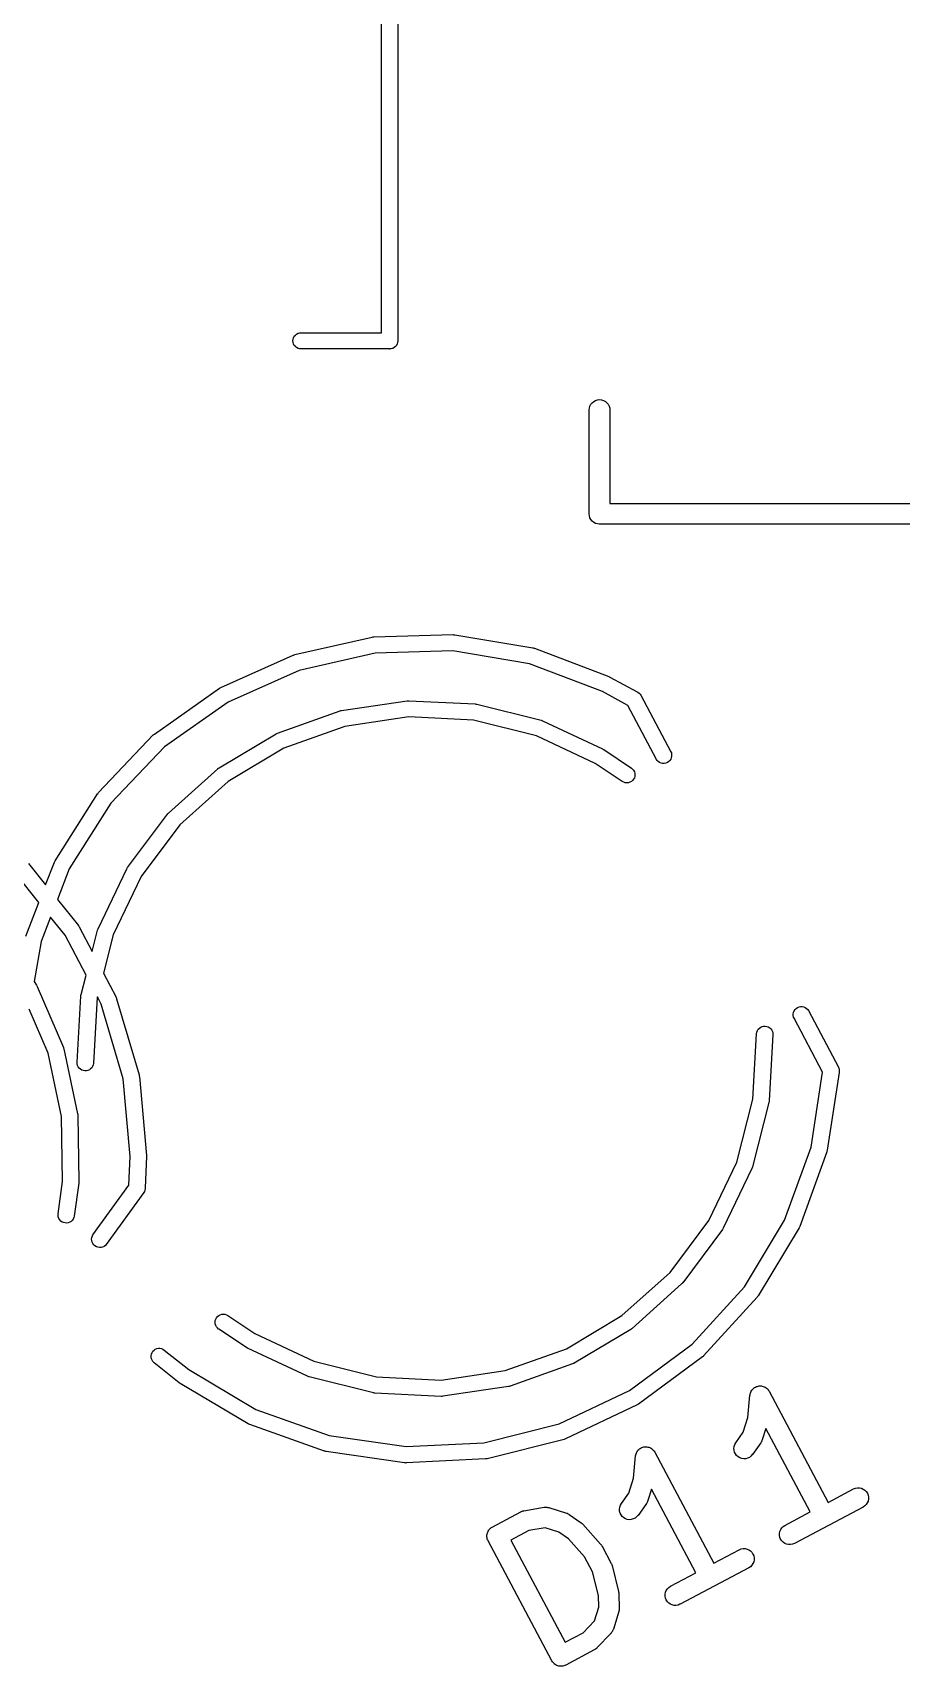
# Model space of a CAD drawing. Extents: x 70.1 to 125.9, y -110.1 to -56.7.
# Drawn here: x 85.73 to 92.11, y -109.34 to -97.33 of the extents above; entities that cross this region are included whole.
import ezdxf

# ---------------------------------------------------------------- set-up
doc = ezdxf.new("R2010")
doc.units = 0
doc.layers.add('BLACK', color=7, linetype='CONTINUOUS')

msp = doc.modelspace()

# ---------------------------------------------------------------- linework, layer by layer
at = {"layer": 'BLACK', "linetype": 'CONTINUOUS'}
for p, q in [((88.41, -93.4029), (88.41, -99.5971)), ((88.29, -99.54), (88.29, -93.46)), ((87.6665, -99.5499), (87.6769, -99.5443)), ((87.6769, -99.5443), (87.6882, -99.5409)), ((87.6882, -99.5409), (87.6971, -99.54)), ((87.6971, -99.54), (88.29, -99.54)), ((87.6397, -99.6), (87.6409, -99.5882)), ((87.6409, -99.6118), (87.6397, -99.6)), ((87.6409, -99.5882), (87.6443, -99.5769)), ((87.6443, -99.6231), (87.6409, -99.6118)), ((87.6443, -99.5769), (87.6499, -99.5665)), ((87.6499, -99.6335), (87.6443, -99.6231)), ((87.6499, -99.5665), (87.6574, -99.5574)), ((87.6574, -99.6426), (87.6499, -99.6335)), ((87.6574, -99.5574), (87.6665, -99.5499)), ((87.6665, -99.6501), (87.6574, -99.6426)), ((87.6769, -99.6557), (87.6665, -99.6501)), ((87.6882, -99.6591), (87.6769, -99.6557)), ((87.6971, -99.66), (87.6882, -99.6591)), ((88.3471, -99.66), (87.6971, -99.66)), ((88.35, -99.6603), (88.3471, -99.66)), ((88.3529, -99.66), (88.35, -99.6603)), ((88.3618, -99.6591), (88.3529, -99.66)), ((88.3529, -99.66), (88.3529, -99.66)), ((88.3731, -99.6557), (88.3618, -99.6591)), ((88.3835, -99.6501), (88.3731, -99.6557)), ((88.3926, -99.6426), (88.3835, -99.6501)), ((88.4001, -99.6335), (88.3926, -99.6426)), ((88.4057, -99.6231), (88.4001, -99.6335)), ((88.4091, -99.6118), (88.4057, -99.6231)), ((88.4103, -99.6), (88.4091, -99.6118)), ((88.41, -99.5971), (88.4103, -99.6)), ((89.8178, -100.105), (89.8189, -100.094)), ((89.8178, -100.867), (89.8178, -100.105)), ((89.8189, -100.094), (89.8233, -100.08)), ((89.8233, -100.08), (89.8303, -100.066)), ((89.8303, -100.066), (89.8399, -100.055)), ((89.8399, -100.055), (89.8515, -100.045)), ((89.8515, -100.045), (89.8647, -100.038)), ((89.8647, -100.038), (89.8791, -100.034)), ((89.8791, -100.034), (89.894, -100.032)), ((89.894, -100.032), (89.9089, -100.034)), ((89.9089, -100.034), (89.9233, -100.038)), ((89.9233, -100.038), (89.9365, -100.045)), ((89.9365, -100.045), (89.9481, -100.055)), ((89.9481, -100.055), (89.9577, -100.066)), ((89.9577, -100.066), (89.9647, -100.08)), ((89.9647, -100.08), (89.9691, -100.094)), ((89.9691, -100.094), (89.9702, -100.105)), ((89.9702, -100.105), (89.9702, -100.795)), ((89.8174, -100.871), (89.8178, -100.867)), ((89.9702, -100.795), (105.82, -100.795)), ((89.8189, -100.886), (89.8174, -100.871)), ((89.8233, -100.9), (89.8189, -100.886)), ((89.8303, -100.914), (89.8233, -100.9)), ((89.8399, -100.925), (89.8303, -100.914)), ((89.8515, -100.935), (89.8399, -100.925)), ((89.8647, -100.942), (89.8515, -100.935)), ((89.8791, -100.946), (89.8647, -100.942)), ((89.8903, -100.947), (89.8791, -100.946)), ((89.894, -100.948), (89.8903, -100.947)), ((89.8977, -100.947), (89.894, -100.948)), ((105.892, -100.947), (89.8977, -100.947)), ((87.6531, -101.906), (88.2222, -101.777)), ((88.2222, -101.777), (88.223, -101.777)), ((88.223, -101.777), (88.2284, -101.776)), ((88.2284, -101.776), (88.2338, -101.776)), ((88.2338, -101.776), (88.8171, -101.759)), ((88.8171, -101.759), (88.8179, -101.759)), ((88.8179, -101.759), (88.8234, -101.76)), ((88.8234, -101.76), (88.8288, -101.76)), ((88.8288, -101.76), (89.4042, -101.857)), ((87.109, -102.148), (87.642, -101.91)), ((87.642, -101.91), (87.642, -101.91)), ((87.642, -101.91), (87.642, -101.91)), ((87.642, -101.91), (87.6428, -101.91)), ((87.6428, -101.91), (87.648, -101.908)), ((87.648, -101.908), (87.6531, -101.906)), ((88.243, -101.895), (87.6855, -102.022)), ((88.8146, -101.879), (88.243, -101.895)), ((89.3784, -101.975), (88.8146, -101.879)), ((89.4042, -101.857), (89.405, -101.857)), ((89.405, -101.857), (89.4102, -101.859)), ((89.4102, -101.859), (89.4155, -101.86)), ((89.4155, -101.86), (89.961, -102.067)), ((87.6855, -102.022), (87.1632, -102.255)), ((89.9146, -102.178), (89.3784, -101.975)), ((89.961, -102.067), (89.9618, -102.068)), ((89.9618, -102.068), (89.9651, -102.069)), ((86.622, -102.49), (87.0988, -102.153)), ((87.0988, -102.153), (87.0995, -102.153)), ((87.0995, -102.153), (87.1043, -102.15)), ((87.1043, -102.15), (87.109, -102.148)), ((90.1012, -102.28), (89.9146, -102.178)), ((89.9651, -102.069), (89.9685, -102.071)), ((89.9685, -102.071), (90.1709, -102.181)), ((90.1709, -102.181), (90.1742, -102.183)), ((90.1742, -102.183), (90.184, -102.189)), ((87.1632, -102.255), (86.696, -102.584)), ((87.9973, -102.317), (88.48, -102.246)), ((88.48, -102.246), (88.4809, -102.245)), ((88.4809, -102.245), (88.4863, -102.245)), ((88.4863, -102.245), (88.4917, -102.245)), ((88.4917, -102.245), (88.9791, -102.269)), ((88.9791, -102.269), (88.9799, -102.269)), ((88.9799, -102.269), (88.9853, -102.27)), ((88.9853, -102.27), (88.9906, -102.271)), ((88.9906, -102.271), (89.464, -102.389)), ((90.3124, -102.677), (90.1012, -102.28)), ((90.184, -102.189), (90.1924, -102.198)), ((90.1924, -102.198), (90.1973, -102.205)), ((90.1973, -102.205), (90.4183, -102.621)), ((87.5263, -102.483), (87.986, -102.32)), ((87.986, -102.32), (87.9868, -102.319)), ((87.9868, -102.319), (87.9921, -102.318)), ((87.9921, -102.318), (87.9973, -102.317)), ((88.4917, -102.365), (88.0207, -102.435)), ((88.9673, -102.388), (88.4917, -102.365)), ((89.4293, -102.504), (88.9673, -102.388)), ((89.464, -102.389), (89.4649, -102.389)), ((89.4649, -102.389), (89.47, -102.391)), ((89.47, -102.391), (89.4751, -102.393)), ((89.4751, -102.393), (89.9165, -102.6)), ((86.2108, -102.92), (86.6131, -102.497)), ((86.6131, -102.497), (86.6137, -102.497)), ((86.6137, -102.497), (86.6179, -102.493)), ((86.6179, -102.493), (86.622, -102.49)), ((87.0966, -102.738), (87.5157, -102.488)), ((87.5157, -102.488), (87.5164, -102.488)), ((87.5164, -102.488), (87.5214, -102.486)), ((87.5214, -102.486), (87.5263, -102.483)), ((88.0207, -102.435), (87.5721, -102.594)), ((89.8614, -102.707), (89.4293, -102.504)), ((86.696, -102.584), (86.3017, -102.999)), ((87.5721, -102.594), (87.1631, -102.838)), ((89.9165, -102.6), (89.9173, -102.601)), ((89.9173, -102.601), (89.9207, -102.603)), ((89.9207, -102.603), (89.9242, -102.605)), ((89.9242, -102.605), (90.1276, -102.74)), ((90.4216, -102.664), (90.4171, -102.675)), ((90.4183, -102.621), (90.4217, -102.629)), ((90.424, -102.652), (90.4216, -102.664)), ((90.4217, -102.629), (90.424, -102.641)), ((90.424, -102.641), (90.424, -102.652)), ((86.7245, -103.071), (87.0872, -102.745)), ((87.0872, -102.745), (87.0878, -102.744)), ((87.0878, -102.744), (87.0922, -102.741)), ((87.0922, -102.741), (87.0966, -102.738)), ((90.0612, -102.84), (89.8614, -102.707)), ((90.1276, -102.74), (90.1283, -102.74)), ((90.1283, -102.74), (90.1373, -102.748)), ((90.1373, -102.748), (90.1446, -102.757)), ((90.1446, -102.757), (90.15, -102.767)), ((90.15, -102.767), (90.1533, -102.779)), ((90.1533, -102.779), (90.1544, -102.79)), ((90.3173, -102.685), (90.3124, -102.677)), ((90.3256, -102.693), (90.3173, -102.685)), ((90.3355, -102.7), (90.3256, -102.693)), ((90.3464, -102.704), (90.3355, -102.7)), ((90.3579, -102.706), (90.3464, -102.704)), ((90.3698, -102.706), (90.3579, -102.706)), ((90.3814, -102.704), (90.3698, -102.706)), ((90.3923, -102.7), (90.3814, -102.704)), ((90.4021, -102.693), (90.3923, -102.7)), ((90.4105, -102.685), (90.4021, -102.693)), ((90.4171, -102.675), (90.4105, -102.685)), ((87.1631, -102.838), (86.8092, -103.157)), ((90.0715, -102.845), (90.0612, -102.84)), ((90.0827, -102.849), (90.0715, -102.845)), ((90.0944, -102.85), (90.0827, -102.849)), ((90.1061, -102.849), (90.0944, -102.85)), ((90.1173, -102.845), (90.1061, -102.849)), ((90.1276, -102.84), (90.1173, -102.845)), ((90.1367, -102.832), (90.1276, -102.84)), ((90.1441, -102.823), (90.1367, -102.832)), ((90.1497, -102.813), (90.1441, -102.823)), ((90.1532, -102.802), (90.1497, -102.813)), ((90.1544, -102.79), (90.1532, -102.802)), ((85.891, -103.422), (86.2036, -102.929)), ((86.3017, -102.999), (85.9954, -103.481)), ((86.2036, -102.929), (86.204, -102.929)), ((86.204, -102.929), (86.2074, -102.924)), ((86.2074, -102.924), (86.2108, -102.92)), ((86.4243, -103.471), (86.7167, -103.08)), ((86.7167, -103.08), (86.7172, -103.079)), ((86.7172, -103.079), (86.7209, -103.075)), ((86.7209, -103.075), (86.7245, -103.071)), ((86.8092, -103.157), (86.5239, -103.538)), ((85.6964, -103.443), (85.8213, -103.599)), ((85.8213, -103.599), (85.8857, -103.432)), ((85.8857, -103.432), (85.886, -103.432)), ((85.886, -103.432), (85.8885, -103.427)), ((85.8885, -103.427), (85.891, -103.422)), ((85.9954, -103.481), (85.9081, -103.707)), ((86.2074, -103.921), (86.4183, -103.481)), ((86.4183, -103.481), (86.4186, -103.48)), ((86.4186, -103.48), (86.4215, -103.475)), ((86.4215, -103.475), (86.4243, -103.471)), ((85.7712, -103.728), (85.6066, -103.523)), ((86.5239, -103.538), (86.3182, -103.967)), ((85.6747, -103.977), (85.7712, -103.728)), ((85.9081, -103.707), (86.0622, -103.898)), ((85.8581, -103.836), (85.7888, -104.014)), ((85.965, -103.969), (85.8581, -103.836)), ((86.1185, -104.262), (85.965, -103.969)), ((86.0622, -103.898), (86.0627, -103.899)), ((86.0627, -103.899), (86.0656, -103.903)), ((86.0656, -103.903), (86.0686, -103.908)), ((86.0686, -103.908), (86.1631, -104.089)), ((86.1631, -104.089), (86.2034, -103.932)), ((86.2034, -103.932), (86.2036, -103.931)), ((86.2036, -103.931), (86.2055, -103.926)), ((86.2055, -103.926), (86.2074, -103.921)), ((86.3182, -103.967), (86.2462, -104.247)), ((85.7888, -104.014), (85.7367, -104.31)), ((85.7367, -104.31), (85.7541, -104.335)), ((85.7541, -104.335), (85.7546, -104.336)), ((85.7546, -104.336), (85.7571, -104.341)), ((85.7571, -104.341), (85.7598, -104.345)), ((85.7598, -104.345), (85.9519, -104.794)), ((86.082, -104.404), (86.1185, -104.262)), ((86.2462, -104.247), (86.339, -104.425)), ((86.0529, -104.903), (86.0802, -104.416)), ((86.0802, -104.416), (86.0803, -104.415)), ((86.0803, -104.415), (86.0812, -104.41)), ((86.0812, -104.41), (86.082, -104.404)), ((86.1997, -104.428), (86.1728, -104.91)), ((86.2016, -104.421), (86.1997, -104.428)), ((86.2299, -104.475), (86.2016, -104.421)), ((86.339, -104.425), (86.3394, -104.426)), ((86.3394, -104.426), (86.3414, -104.431)), ((86.3414, -104.431), (86.3434, -104.436)), ((86.3434, -104.436), (86.5082, -104.996)), ((85.8393, -104.836), (85.701, -104.513)), ((86.3915, -105.024), (86.2299, -104.475)), ((91.318, -104.559), (91.3181, -104.548)), ((91.3203, -104.571), (91.318, -104.559)), ((91.3181, -104.548), (91.3204, -104.536)), ((91.3237, -104.579), (91.3203, -104.571)), ((91.3204, -104.536), (91.3249, -104.525)), ((91.5339, -104.975), (91.3237, -104.579)), ((91.3249, -104.525), (91.3315, -104.515)), ((91.3315, -104.515), (91.3399, -104.507)), ((91.3399, -104.507), (91.3497, -104.5)), ((91.3497, -104.5), (91.3607, -104.496)), ((91.3607, -104.496), (91.3723, -104.494)), ((91.3723, -104.494), (91.3841, -104.494)), ((91.3841, -104.494), (91.3957, -104.496)), ((91.3957, -104.496), (91.4066, -104.501)), ((91.4066, -104.501), (91.4164, -104.507)), ((91.4164, -104.507), (91.4247, -104.515)), ((91.4247, -104.515), (91.4296, -104.523)), ((91.4296, -104.523), (91.6507, -104.939)), ((91.0217, -105.175), (91.0486, -104.694)), ((91.0486, -104.693), (91.0506, -104.681)), ((91.0486, -104.694), (91.0486, -104.693)), ((91.0506, -104.681), (91.0547, -104.67)), ((91.0547, -104.67), (91.0609, -104.66)), ((91.0609, -104.66), (91.0689, -104.652)), ((91.0689, -104.652), (91.0785, -104.645)), ((91.0785, -104.645), (91.0891, -104.64)), ((91.0891, -104.64), (91.1005, -104.637)), ((91.1005, -104.637), (91.1122, -104.637)), ((91.1122, -104.637), (91.1238, -104.639)), ((91.1238, -104.639), (91.1348, -104.643)), ((91.1348, -104.643), (91.1447, -104.649)), ((91.1684, -104.7), (91.1412, -105.187)), ((91.1447, -104.649), (91.1533, -104.657)), ((91.1533, -104.657), (91.1602, -104.667)), ((91.1602, -104.667), (91.1651, -104.677)), ((91.1651, -104.677), (91.1679, -104.689)), ((91.1679, -104.689), (91.1684, -104.7)), ((85.9519, -104.794), (85.9522, -104.795)), ((85.9522, -104.795), (85.9538, -104.8)), ((85.9538, -104.8), (85.9555, -104.805)), ((85.9555, -104.805), (86.0569, -105.282)), ((85.9383, -105.302), (85.8393, -104.836)), ((86.0534, -104.915), (86.0529, -104.903)), ((86.0562, -104.926), (86.0534, -104.915)), ((86.0611, -104.937), (86.0562, -104.926)), ((86.068, -104.946), (86.0611, -104.937)), ((86.0766, -104.954), (86.068, -104.946)), ((86.1604, -104.943), (86.1524, -104.951)), ((86.1666, -104.933), (86.1604, -104.943)), ((86.1708, -104.922), (86.1666, -104.933)), ((86.1727, -104.911), (86.1708, -104.922)), ((86.1728, -104.91), (86.1727, -104.911)), ((91.6507, -104.939), (91.6541, -104.947)), ((91.6541, -104.947), (91.6564, -104.958)), ((86.0865, -104.96), (86.0766, -104.954)), ((86.0975, -104.964), (86.0865, -104.96)), ((86.1091, -104.966), (86.0975, -104.964)), ((86.1208, -104.966), (86.1091, -104.966)), ((86.1322, -104.963), (86.1208, -104.966)), ((86.1429, -104.958), (86.1322, -104.963)), ((86.1524, -104.951), (86.1429, -104.958)), ((86.4435, -105.595), (86.3915, -105.024)), ((86.5082, -104.996), (86.5085, -104.996)), ((86.5085, -104.996), (86.5094, -105.002)), ((86.5094, -105.002), (86.5104, -105.007)), ((86.5104, -105.007), (86.5634, -105.588)), ((91.4495, -105.526), (91.5339, -104.975)), ((91.655, -104.977), (91.5672, -105.55)), ((91.6563, -104.97), (91.655, -104.977)), ((91.6564, -104.958), (91.6563, -104.97)), ((90.9033, -105.636), (91.0217, -105.175)), ((91.1411, -105.188), (91.1402, -105.194)), ((91.1412, -105.187), (91.1411, -105.188)), ((85.9449, -105.779), (85.9383, -105.302)), ((86.0569, -105.282), (86.057, -105.283)), ((86.057, -105.283), (86.0576, -105.289)), ((86.0576, -105.289), (86.0582, -105.294)), ((86.0582, -105.294), (86.0649, -105.782)), ((91.1394, -105.199), (91.0181, -105.672)), ((91.1402, -105.194), (91.1394, -105.199)), ((91.2548, -106.064), (91.4495, -105.526)), ((91.5671, -105.551), (91.5657, -105.556)), ((91.5672, -105.55), (91.5671, -105.551)), ((86.4337, -105.807), (86.4435, -105.595)), ((86.5636, -105.596), (86.553, -105.827)), ((86.5634, -105.588), (86.5635, -105.589)), ((86.5635, -105.589), (86.5634, -105.593)), ((86.5634, -105.593), (86.5636, -105.596)), ((90.6976, -106.066), (90.9033, -105.636)), ((91.5643, -105.561), (91.3656, -106.11)), ((91.5657, -105.556), (91.5643, -105.561)), ((85.9131, -106.017), (85.9449, -105.779)), ((86.0644, -105.791), (86.0321, -106.033)), ((86.0645, -105.787), (86.0644, -105.791)), ((86.0649, -105.783), (86.0645, -105.787)), ((86.0649, -105.782), (86.0649, -105.783)), ((91.0141, -105.683), (90.8033, -106.123)), ((91.016, -105.678), (91.0141, -105.683)), ((91.0179, -105.672), (91.016, -105.678)), ((91.0181, -105.672), (91.0179, -105.672)), ((86.1693, -106.171), (86.4337, -105.807)), ((86.5432, -105.861), (86.2664, -106.242)), ((86.5477, -105.853), (86.5432, -105.861)), ((86.5516, -105.842), (86.5477, -105.853)), ((86.5532, -105.83), (86.5516, -105.842)), ((86.553, -105.827), (86.5532, -105.83)), ((85.9127, -106.029), (85.9131, -106.017)), ((85.9146, -106.04), (85.9127, -106.029)), ((85.9187, -106.051), (85.9146, -106.04)), ((85.9248, -106.061), (85.9187, -106.051)), ((85.9328, -106.07), (85.9248, -106.061)), ((85.9422, -106.077), (85.9328, -106.07)), ((85.9529, -106.081), (85.9422, -106.077)), ((85.9643, -106.084), (85.9529, -106.081)), ((85.976, -106.085), (85.9643, -106.084)), ((85.9875, -106.083), (85.976, -106.085)), ((85.9985, -106.079), (85.9875, -106.083)), ((86.0085, -106.073), (85.9985, -106.079)), ((86.0172, -106.065), (86.0085, -106.073)), ((86.0241, -106.056), (86.0172, -106.065)), ((86.0291, -106.045), (86.0241, -106.056)), ((86.032, -106.034), (86.0291, -106.045)), ((86.0321, -106.033), (86.032, -106.034)), ((90.4124, -106.447), (90.6976, -106.066)), ((90.7973, -106.133), (90.505, -106.523)), ((90.8001, -106.128), (90.7973, -106.133)), ((90.8029, -106.123), (90.8001, -106.128)), ((90.8033, -106.123), (90.8029, -106.123)), ((90.9594, -106.553), (91.2548, -106.064)), ((91.3606, -106.121), (91.0591, -106.62)), ((91.3629, -106.116), (91.3606, -106.121)), ((91.3653, -106.111), (91.3629, -106.116)), ((91.3656, -106.11), (91.3653, -106.111)), ((86.1594, -106.202), (86.161, -106.19)), ((86.1601, -106.214), (86.1594, -106.202)), ((86.1631, -106.225), (86.1601, -106.214)), ((86.161, -106.19), (86.1649, -106.179)), ((86.1682, -106.236), (86.1631, -106.225)), ((86.1649, -106.179), (86.1693, -106.171)), ((86.1753, -106.245), (86.1682, -106.236)), ((86.1842, -106.253), (86.1753, -106.245)), ((86.1944, -106.259), (86.1842, -106.253)), ((86.2055, -106.263), (86.1944, -106.259)), ((86.2172, -106.264), (86.2055, -106.263)), ((86.229, -106.264), (86.2172, -106.264)), ((86.2405, -106.261), (86.229, -106.264)), ((86.2511, -106.256), (86.2405, -106.261)), ((86.2605, -106.249), (86.2511, -106.256)), ((86.2664, -106.242), (86.2605, -106.249)), ((90.0586, -106.765), (90.4124, -106.447)), ((90.4971, -106.532), (90.1346, -106.859)), ((90.5008, -106.528), (90.4971, -106.532)), ((90.5045, -106.524), (90.5008, -106.528)), ((90.505, -106.523), (90.5045, -106.524)), ((90.5745, -106.976), (90.9594, -106.553)), ((91.0521, -106.63), (90.6593, -107.061)), ((91.0553, -106.625), (91.0521, -106.63)), ((91.0586, -106.621), (91.0553, -106.625)), ((91.0591, -106.62), (91.0586, -106.621)), ((87.0673, -106.814), (87.0685, -106.802)), ((87.0684, -106.826), (87.0673, -106.814)), ((87.0717, -106.837), (87.0684, -106.826)), ((87.0685, -106.802), (87.072, -106.791)), ((87.0771, -106.847), (87.0717, -106.837)), ((87.072, -106.791), (87.0776, -106.781)), ((87.0845, -106.856), (87.0771, -106.847)), ((87.0776, -106.781), (87.085, -106.772)), ((87.0934, -106.864), (87.0845, -106.856)), ((87.085, -106.772), (87.0941, -106.764)), ((87.0941, -106.864), (87.0934, -106.864)), ((87.0941, -106.764), (87.1044, -106.759)), ((87.2976, -106.999), (87.0941, -106.864)), ((87.1044, -106.759), (87.1157, -106.755)), ((87.1157, -106.755), (87.1273, -106.754)), ((87.1273, -106.754), (87.139, -106.755)), ((87.139, -106.755), (87.1502, -106.759)), ((87.1502, -106.759), (87.1605, -106.764)), ((87.1605, -106.764), (87.3603, -106.897)), ((89.6497, -107.009), (90.0586, -106.765)), ((90.1251, -106.866), (89.7061, -107.115)), ((90.1295, -106.862), (90.1251, -106.866)), ((90.1339, -106.859), (90.1295, -106.862)), ((90.1346, -106.859), (90.1339, -106.859)), ((87.3603, -106.897), (87.7925, -107.1)), ((90.1148, -107.316), (90.5745, -106.976)), ((86.5969, -107.059), (86.5991, -107.048)), ((86.5969, -107.071), (86.5969, -107.059)), ((86.5992, -107.083), (86.5969, -107.071)), ((86.5991, -107.048), (86.6035, -107.037)), ((86.6037, -107.093), (86.5992, -107.083)), ((86.6035, -107.037), (86.6099, -107.027)), ((86.6103, -107.103), (86.6037, -107.093)), ((86.6099, -107.027), (86.6182, -107.019)), ((86.6185, -107.111), (86.6103, -107.103)), ((86.6182, -107.019), (86.6278, -107.012)), ((86.6192, -107.112), (86.6185, -107.111)), ((86.8028, -107.258), (86.6192, -107.112)), ((86.6278, -107.012), (86.6386, -107.008)), ((86.6386, -107.008), (86.6501, -107.005)), ((86.6501, -107.005), (86.6618, -107.005)), ((86.6618, -107.005), (86.6733, -107.007)), ((86.6733, -107.007), (86.6842, -107.012)), ((86.6842, -107.012), (86.694, -107.018)), ((86.694, -107.018), (86.8744, -107.162)), ((87.3011, -107.001), (87.2976, -106.999)), ((87.3045, -107.003), (87.3011, -107.001)), ((87.3052, -107.004), (87.3045, -107.003)), ((87.7467, -107.211), (87.3052, -107.004)), ((87.7925, -107.1), (88.2545, -107.215)), ((89.2011, -107.169), (89.6497, -107.009)), ((90.6506, -107.069), (90.1814, -107.416)), ((90.6546, -107.065), (90.6506, -107.069)), ((90.6587, -107.062), (90.6546, -107.065)), ((90.6593, -107.061), (90.6587, -107.062)), ((86.8744, -107.162), (87.3675, -107.455)), ((87.7518, -107.213), (87.7467, -107.211)), ((87.7569, -107.215), (87.7518, -107.213)), ((87.7578, -107.215), (87.7569, -107.215)), ((88.2312, -107.333), (87.7578, -107.215)), ((88.2545, -107.215), (88.7301, -107.239)), ((88.7301, -107.239), (89.2011, -107.169)), ((89.6955, -107.12), (89.2358, -107.284)), ((89.7004, -107.118), (89.6955, -107.12)), ((89.7053, -107.116), (89.7004, -107.118)), ((89.7061, -107.115), (89.7053, -107.116)), ((86.8059, -107.26), (86.8028, -107.258)), ((86.8088, -107.262), (86.8059, -107.26)), ((86.8095, -107.263), (86.8088, -107.262)), ((87.3113, -107.561), (86.8095, -107.263)), ((88.2365, -107.334), (88.2312, -107.333)), ((88.2419, -107.335), (88.2365, -107.334)), ((88.2428, -107.335), (88.2419, -107.335)), ((88.7301, -107.359), (88.2428, -107.335)), ((89.2245, -107.287), (88.7418, -107.358)), ((89.2298, -107.286), (89.2245, -107.287)), ((89.235, -107.284), (89.2298, -107.286)), ((89.2358, -107.284), (89.235, -107.284)), ((89.5978, -107.56), (90.1148, -107.316)), ((90.9837, -107.513), (91, -107.349)), ((91, -107.349), (91.0001, -107.348)), ((91.0001, -107.348), (91.0017, -107.341)), ((91.0001, -107.348), (91.0001, -107.348)), ((91.0001, -107.348), (91.0001, -107.348)), ((91.0001, -107.348), (91.0001, -107.348)), ((91.0017, -107.341), (91.0031, -107.334)), ((91.0031, -107.334), (91.0031, -107.334)), ((91.0031, -107.334), (91.0032, -107.334)), ((91.0032, -107.334), (91.0062, -107.327)), ((91.0062, -107.327), (91.0089, -107.32)), ((91.0089, -107.32), (91.0133, -107.314)), ((91.0089, -107.32), (91.0089, -107.32)), ((91.0089, -107.32), (91.0089, -107.32)), ((91.0133, -107.314), (91.0172, -107.308)), ((91.0172, -107.308), (91.0227, -107.303)), ((91.0172, -107.308), (91.0172, -107.308)), ((91.0172, -107.308), (91.0172, -107.308)), ((91.0227, -107.303), (91.0276, -107.298)), ((91.0276, -107.298), (91.0277, -107.298)), ((91.0277, -107.298), (91.0336, -107.294)), ((91.0277, -107.298), (91.0277, -107.298)), ((91.0336, -107.294), (91.0399, -107.29)), ((91.0399, -107.29), (91.0399, -107.29)), ((91.0399, -107.29), (91.04, -107.29)), ((91.04, -107.29), (91.047, -107.287)), ((91.047, -107.287), (91.0534, -107.285)), ((91.0534, -107.285), (91.0535, -107.285)), ((91.0535, -107.285), (91.0536, -107.285)), ((91.0536, -107.285), (91.0608, -107.283)), ((91.0608, -107.283), (91.0678, -107.282)), ((91.0678, -107.282), (91.0679, -107.282)), ((91.0679, -107.282), (91.0679, -107.282)), ((91.0679, -107.282), (91.0751, -107.282)), ((91.0751, -107.282), (91.0825, -107.282)), ((91.0825, -107.282), (91.0825, -107.282)), ((91.0825, -107.282), (91.0826, -107.282)), ((91.0826, -107.282), (91.0899, -107.283)), ((91.0899, -107.283), (91.0968, -107.285)), ((91.0968, -107.285), (91.0968, -107.285)), ((91.0968, -107.285), (91.0969, -107.285)), ((91.0969, -107.285), (91.104, -107.288)), ((91.104, -107.288), (91.1103, -107.291)), ((91.1103, -107.291), (91.1103, -107.291)), ((91.1103, -107.291), (91.1104, -107.291)), ((91.1104, -107.291), (91.1166, -107.295)), ((91.1166, -107.295), (91.1224, -107.299)), ((91.1224, -107.299), (91.1225, -107.299)), ((91.1225, -107.299), (91.1225, -107.299)), ((91.1225, -107.299), (91.1275, -107.304)), ((91.1275, -107.304), (91.1327, -107.309)), ((91.1327, -107.309), (91.1328, -107.309)), ((91.1328, -107.309), (91.1328, -107.309)), ((91.1328, -107.309), (91.1368, -107.315)), ((91.1368, -107.315), (91.1408, -107.321)), ((91.1408, -107.321), (91.5751, -108.138)), ((87.3675, -107.455), (87.9064, -107.646)), ((88.7355, -107.359), (88.7301, -107.359)), ((88.741, -107.358), (88.7355, -107.359)), ((88.7418, -107.358), (88.741, -107.358)), ((90.1714, -107.422), (89.6438, -107.671)), ((90.176, -107.419), (90.1714, -107.422)), ((90.1808, -107.416), (90.176, -107.419)), ((90.1814, -107.416), (90.1808, -107.416)), ((87.3161, -107.563), (87.3113, -107.561)), ((87.3211, -107.566), (87.3161, -107.563)), ((87.3219, -107.566), (87.3211, -107.566)), ((87.8719, -107.761), (87.3219, -107.566)), ((89.0433, -107.699), (89.5978, -107.56)), ((90.95, -107.623), (90.9837, -107.513)), ((87.9064, -107.646), (88.4722, -107.728)), ((88.4722, -107.728), (89.0433, -107.699)), ((89.6328, -107.675), (89.0668, -107.817)), ((89.6379, -107.673), (89.6328, -107.675)), ((89.643, -107.672), (89.6379, -107.673)), ((89.6438, -107.671), (89.643, -107.672)), ((90.8834, -107.726), (90.8881, -107.712)), ((90.8881, -107.712), (90.8954, -107.699)), ((90.8954, -107.699), (90.95, -107.623)), ((91.0793, -107.7), (91.0176, -107.786)), ((91.0814, -107.696), (91.0793, -107.7)), ((91.0838, -107.693), (91.0814, -107.696)), ((91.085, -107.69), (91.0838, -107.693)), ((91.0866, -107.687), (91.085, -107.69)), ((91.0879, -107.683), (91.0866, -107.687)), ((91.0896, -107.679), (91.0879, -107.683)), ((91.0899, -107.678), (91.0896, -107.679)), ((91.1158, -107.594), (91.0899, -107.678)), ((91.4427, -108.208), (91.1158, -107.594)), ((87.8772, -107.762), (87.8719, -107.761)), ((87.8824, -107.763), (87.8772, -107.762)), ((87.8833, -107.764), (87.8824, -107.763)), ((88.4607, -107.848), (87.8833, -107.764)), ((89.0552, -107.819), (88.4724, -107.848)), ((89.0606, -107.818), (89.0552, -107.819)), ((89.066, -107.818), (89.0606, -107.818)), ((89.0668, -107.817), (89.066, -107.818)), ((90.1428, -107.96), (90.1591, -107.796)), ((90.1591, -107.796), (90.1592, -107.795)), ((90.1592, -107.795), (90.1608, -107.788)), ((90.1592, -107.795), (90.1592, -107.795)), ((90.1592, -107.795), (90.1592, -107.795)), ((90.1592, -107.795), (90.1592, -107.795)), ((90.1608, -107.788), (90.1622, -107.781)), ((90.1622, -107.781), (90.1622, -107.781)), ((90.1622, -107.781), (90.1623, -107.781)), ((90.1623, -107.781), (90.1652, -107.774)), ((90.1652, -107.774), (90.168, -107.768)), ((90.168, -107.767), (90.1724, -107.761)), ((90.168, -107.768), (90.168, -107.767)), ((90.168, -107.767), (90.168, -107.767)), ((90.1724, -107.761), (90.1763, -107.755)), ((90.1763, -107.755), (90.1818, -107.75)), ((90.1763, -107.755), (90.1763, -107.755)), ((90.1763, -107.755), (90.1763, -107.755)), ((90.1818, -107.75), (90.1867, -107.745)), ((90.1867, -107.745), (90.1868, -107.745)), ((90.1868, -107.745), (90.1927, -107.741)), ((90.1868, -107.745), (90.1868, -107.745)), ((90.1927, -107.741), (90.199, -107.737)), ((90.199, -107.737), (90.199, -107.737)), ((90.199, -107.737), (90.1991, -107.737)), ((90.1991, -107.737), (90.206, -107.734)), ((90.206, -107.734), (90.2125, -107.732)), ((90.2125, -107.732), (90.2126, -107.732)), ((90.2126, -107.732), (90.2199, -107.73)), ((90.2126, -107.732), (90.2126, -107.732)), ((90.2199, -107.73), (90.2269, -107.729)), ((90.2269, -107.729), (90.227, -107.729)), ((90.227, -107.729), (90.227, -107.729)), ((90.227, -107.729), (90.2342, -107.729)), ((90.2342, -107.729), (90.2415, -107.729)), ((90.2415, -107.729), (90.2416, -107.729)), ((90.2416, -107.729), (90.2417, -107.729)), ((90.2417, -107.729), (90.2489, -107.731)), ((90.2489, -107.731), (90.2559, -107.732)), ((90.2559, -107.732), (90.2559, -107.732)), ((90.2559, -107.732), (90.256, -107.732)), ((90.256, -107.732), (90.2629, -107.735)), ((90.2629, -107.735), (90.2694, -107.738)), ((90.2694, -107.738), (90.2694, -107.738)), ((90.2694, -107.738), (90.2695, -107.738)), ((90.2695, -107.738), (90.2759, -107.742)), ((90.2759, -107.742), (90.2815, -107.746)), ((90.2815, -107.746), (90.2816, -107.746)), ((90.2816, -107.746), (90.2816, -107.746)), ((90.2816, -107.746), (90.2868, -107.751)), ((90.2868, -107.751), (90.2918, -107.756)), ((90.2918, -107.756), (90.2919, -107.756)), ((90.2919, -107.756), (90.2919, -107.756)), ((90.2919, -107.756), (90.2957, -107.762)), ((90.2957, -107.762), (90.2999, -107.768)), ((90.2999, -107.768), (90.7342, -108.585)), ((90.8815, -107.741), (90.8834, -107.726)), ((90.8825, -107.755), (90.8815, -107.741)), ((90.8863, -107.769), (90.8825, -107.755)), ((90.8927, -107.782), (90.8863, -107.769)), ((90.9016, -107.794), (90.8927, -107.782)), ((90.9126, -107.804), (90.9016, -107.794)), ((90.9252, -107.811), (90.9126, -107.804)), ((90.939, -107.816), (90.9252, -107.811)), ((90.9536, -107.818), (90.939, -107.816)), ((90.9682, -107.817), (90.9536, -107.818)), ((90.9823, -107.813), (90.9682, -107.817)), ((90.9955, -107.807), (90.9823, -107.813)), ((91.0072, -107.798), (90.9955, -107.807)), ((91.017, -107.787), (91.0072, -107.798)), ((91.0176, -107.786), (91.017, -107.787)), ((88.4661, -107.848), (88.4607, -107.848)), ((88.4716, -107.849), (88.4661, -107.848)), ((88.4724, -107.848), (88.4716, -107.849)), ((90.0545, -108.147), (90.1091, -108.07)), ((90.1091, -108.07), (90.1428, -107.96)), ((90.2749, -108.041), (90.249, -108.125)), ((90.6017, -108.656), (90.2749, -108.041)), ((91.5751, -108.138), (91.7611, -108.039)), ((91.7611, -108.039), (91.7621, -108.039)), ((91.7621, -108.039), (91.7757, -108.033)), ((91.7757, -108.033), (91.7901, -108.031)), ((91.7901, -108.031), (91.8047, -108.031)), ((91.8047, -108.031), (91.819, -108.034)), ((91.819, -108.034), (91.8325, -108.04)), ((91.8325, -108.04), (91.8446, -108.048)), ((91.8446, -108.048), (91.8548, -108.058)), ((91.8548, -108.058), (91.8628, -108.071)), ((91.8628, -108.071), (91.8683, -108.084)), ((89.3383, -108.199), (89.4868, -108.174)), ((89.4868, -108.174), (89.4878, -108.174)), ((89.4878, -108.174), (89.49, -108.174)), ((89.49, -108.174), (89.4922, -108.173)), ((89.4922, -108.173), (89.4973, -108.173)), ((89.4973, -108.173), (89.5024, -108.173)), ((89.5024, -108.173), (89.5046, -108.173)), ((89.5046, -108.173), (89.5068, -108.173)), ((89.5068, -108.173), (89.5119, -108.175)), ((89.5119, -108.175), (89.5169, -108.175)), ((89.5169, -108.175), (89.519, -108.176)), ((89.519, -108.176), (89.5212, -108.176)), ((89.5212, -108.176), (89.65, -108.216)), ((90.0406, -108.188), (90.0425, -108.173)), ((90.0416, -108.202), (90.0406, -108.188)), ((90.0425, -108.173), (90.0472, -108.159)), ((90.0472, -108.159), (90.0545, -108.147)), ((90.2384, -108.147), (90.1767, -108.234)), ((90.2405, -108.143), (90.2384, -108.147)), ((90.2429, -108.14), (90.2405, -108.143)), ((90.2441, -108.137), (90.2429, -108.14)), ((90.2457, -108.134), (90.2441, -108.137)), ((90.247, -108.13), (90.2457, -108.134)), ((90.2487, -108.126), (90.247, -108.13)), ((90.249, -108.125), (90.2487, -108.126)), ((91.8316, -108.172), (91.327, -108.44)), ((91.8438, -108.163), (91.8316, -108.172)), ((91.8541, -108.153), (91.8438, -108.163)), ((91.8623, -108.141), (91.8541, -108.153)), ((91.868, -108.128), (91.8623, -108.141)), ((91.8709, -108.113), (91.868, -108.128)), ((91.8683, -108.084), (91.871, -108.099)), ((91.871, -108.099), (91.8709, -108.113)), ((89.1053, -108.319), (89.3156, -108.207)), ((89.3156, -108.207), (89.3165, -108.206)), ((89.3165, -108.206), (89.3204, -108.205)), ((89.3204, -108.205), (89.3242, -108.203)), ((89.3242, -108.203), (89.3272, -108.202)), ((89.3272, -108.202), (89.3301, -108.201)), ((89.3301, -108.201), (89.3342, -108.2)), ((89.3342, -108.2), (89.3383, -108.199)), ((89.65, -108.216), (89.651, -108.216)), ((89.651, -108.216), (89.6548, -108.218)), ((89.6548, -108.218), (89.6588, -108.219)), ((89.6588, -108.219), (89.6615, -108.221)), ((89.6615, -108.221), (89.6644, -108.222)), ((89.6644, -108.222), (89.6679, -108.224)), ((89.6679, -108.224), (89.6715, -108.226)), ((89.6715, -108.226), (89.7583, -108.288)), ((89.7583, -108.288), (89.7591, -108.289)), ((89.7591, -108.289), (89.7594, -108.289)), ((89.7594, -108.289), (89.7597, -108.289)), ((89.7597, -108.289), (89.7649, -108.294)), ((89.7649, -108.294), (89.77, -108.298)), ((89.77, -108.298), (89.7703, -108.299)), ((89.7703, -108.299), (89.7705, -108.299)), ((89.7705, -108.299), (89.902, -108.445)), ((90.0454, -108.216), (90.0416, -108.202)), ((90.0518, -108.23), (90.0454, -108.216)), ((90.0607, -108.241), (90.0518, -108.23)), ((90.0717, -108.251), (90.0607, -108.241)), ((90.0843, -108.258), (90.0717, -108.251)), ((90.0981, -108.263), (90.0843, -108.258)), ((90.1126, -108.265), (90.0981, -108.263)), ((90.1273, -108.264), (90.1126, -108.265)), ((90.1414, -108.26), (90.1273, -108.264)), ((90.1546, -108.254), (90.1414, -108.26)), ((90.1663, -108.245), (90.1546, -108.254)), ((90.1761, -108.234), (90.1663, -108.245)), ((90.1767, -108.234), (90.1761, -108.234)), ((91.2444, -108.316), (91.2566, -108.307)), ((91.2566, -108.307), (91.4427, -108.208)), ((89.0658, -108.391), (89.0659, -108.384)), ((89.0658, -108.392), (89.0658, -108.391)), ((89.0658, -108.391), (89.0658, -108.391)), ((89.0672, -108.399), (89.0658, -108.392)), ((89.0659, -108.384), (89.0659, -108.377)), ((89.0659, -108.377), (89.066, -108.377)), ((89.066, -108.377), (89.0675, -108.37)), ((89.066, -108.377), (89.066, -108.377)), ((89.0684, -108.406), (89.0672, -108.399)), ((89.0675, -108.37), (89.0689, -108.363)), ((89.0685, -108.406), (89.0684, -108.406)), ((89.0686, -108.406), (89.0685, -108.406)), ((89.0712, -108.413), (89.0686, -108.406)), ((89.0689, -108.363), (89.069, -108.362)), ((89.069, -108.362), (89.0718, -108.356)), ((89.069, -108.362), (89.069, -108.362)), ((89.0738, -108.419), (89.0712, -108.413)), ((89.0718, -108.356), (89.0746, -108.349)), ((89.0741, -108.42), (89.0738, -108.419)), ((89.0743, -108.42), (89.0741, -108.42)), ((89.0741, -108.42), (89.0741, -108.42)), ((89.0741, -108.42), (89.0741, -108.42)), ((89.5438, -109.303), (89.0743, -108.42)), ((89.0746, -108.349), (89.0747, -108.349)), ((89.0747, -108.349), (89.0748, -108.349)), ((89.0748, -108.349), (89.0788, -108.343)), ((89.0788, -108.343), (89.0827, -108.337)), ((89.0827, -108.337), (89.0829, -108.337)), ((89.0829, -108.337), (89.0831, -108.337)), ((89.0831, -108.337), (89.0881, -108.332)), ((89.0881, -108.332), (89.0931, -108.327)), ((89.0931, -108.327), (89.0934, -108.327)), ((89.0934, -108.327), (89.0935, -108.326)), ((89.0935, -108.326), (89.0995, -108.323)), ((89.0995, -108.323), (89.1053, -108.319)), ((89.3752, -108.345), (89.242, -108.416)), ((89.242, -108.416), (89.641, -109.166)), ((89.4943, -108.325), (89.3752, -108.345)), ((89.5945, -108.356), (89.4943, -108.325)), ((89.6646, -108.406), (89.5945, -108.356)), ((89.7844, -108.538), (89.6646, -108.406)), ((91.2171, -108.38), (91.2172, -108.366)), ((91.2199, -108.395), (91.2171, -108.38)), ((91.2172, -108.366), (91.2202, -108.351)), ((91.2253, -108.408), (91.2199, -108.395)), ((91.2202, -108.351), (91.2258, -108.338)), ((91.2334, -108.421), (91.2253, -108.408)), ((91.2258, -108.338), (91.234, -108.326)), ((91.2436, -108.431), (91.2334, -108.421)), ((91.234, -108.326), (91.2444, -108.316)), ((91.2557, -108.439), (91.2436, -108.431)), ((89.8428, -108.648), (89.7844, -108.538)), ((89.902, -108.445), (89.9027, -108.446)), ((89.9027, -108.446), (89.9035, -108.447)), ((89.9035, -108.447), (89.9044, -108.448)), ((89.9044, -108.448), (89.9077, -108.453)), ((89.9077, -108.453), (89.9112, -108.458)), ((89.9112, -108.458), (89.9118, -108.459)), ((89.9118, -108.459), (89.9125, -108.46)), ((89.9125, -108.46), (89.9796, -108.586)), ((90.7342, -108.585), (90.9202, -108.486)), ((90.9202, -108.486), (90.9212, -108.486)), ((90.9212, -108.486), (90.9348, -108.48)), ((90.9348, -108.48), (90.9492, -108.478)), ((90.9492, -108.478), (90.9638, -108.478)), ((90.9638, -108.478), (90.9781, -108.481)), ((90.9781, -108.481), (90.9916, -108.487)), ((90.9916, -108.487), (91.0037, -108.495)), ((91.0037, -108.495), (91.0139, -108.505)), ((91.0139, -108.505), (91.0219, -108.518)), ((91.0219, -108.518), (91.0274, -108.531)), ((91.0274, -108.531), (91.0301, -108.546)), ((91.0301, -108.546), (91.03, -108.56)), ((91.2691, -108.445), (91.2557, -108.439)), ((91.2835, -108.448), (91.2691, -108.445)), ((91.2981, -108.448), (91.2835, -108.448)), ((91.3125, -108.446), (91.2981, -108.448)), ((91.3261, -108.44), (91.3125, -108.446)), ((91.327, -108.44), (91.3261, -108.44)), ((89.886, -108.822), (89.8428, -108.648)), ((89.9796, -108.586), (89.9801, -108.587)), ((89.9801, -108.587), (89.9805, -108.588)), ((89.9805, -108.588), (89.9812, -108.589)), ((89.9812, -108.589), (89.9832, -108.595)), ((89.9832, -108.595), (89.9854, -108.601)), ((89.9854, -108.601), (89.9857, -108.602)), ((89.9857, -108.602), (89.9861, -108.603)), ((89.9861, -108.603), (90.0335, -108.794)), ((90.4157, -108.755), (90.6017, -108.656)), ((90.9907, -108.619), (90.4861, -108.887)), ((91.0029, -108.611), (90.9907, -108.619)), ((91.0132, -108.6), (91.0029, -108.611)), ((91.0214, -108.588), (91.0132, -108.6)), ((91.0271, -108.575), (91.0214, -108.588)), ((91.03, -108.56), (91.0271, -108.575)), ((90.3793, -108.799), (90.3849, -108.785)), ((90.3849, -108.785), (90.3931, -108.773)), ((90.3931, -108.773), (90.4035, -108.763)), ((90.4035, -108.763), (90.4157, -108.755)), ((89.8575, -109.008), (89.8881, -108.908)), ((89.8881, -108.908), (89.886, -108.822)), ((90.0335, -108.794), (90.0338, -108.795)), ((90.0338, -108.795), (90.0338, -108.795)), ((90.0338, -108.795), (90.0339, -108.795)), ((90.0339, -108.795), (90.0348, -108.802)), ((90.0348, -108.802), (90.0357, -108.809)), ((90.0357, -108.809), (90.0357, -108.809)), ((90.0357, -108.809), (90.0357, -108.81)), ((90.0357, -108.81), (90.0384, -108.916)), ((90.3762, -108.828), (90.3763, -108.813)), ((90.379, -108.842), (90.3762, -108.828)), ((90.3763, -108.813), (90.3793, -108.799)), ((90.3844, -108.855), (90.379, -108.842)), ((90.3925, -108.868), (90.3844, -108.855)), ((90.4027, -108.878), (90.3925, -108.868)), ((90.4148, -108.886), (90.4027, -108.878)), ((90.4282, -108.892), (90.4148, -108.886)), ((90.4425, -108.895), (90.4282, -108.892)), ((90.4572, -108.895), (90.4425, -108.895)), ((90.4716, -108.893), (90.4572, -108.895)), ((90.4852, -108.887), (90.4716, -108.893)), ((90.4861, -108.887), (90.4852, -108.887)), ((89.7743, -109.096), (89.8575, -109.008)), ((90.0351, -108.94), (89.9957, -109.069)), ((90.0359, -108.936), (90.0351, -108.94)), ((90.0371, -108.932), (90.0359, -108.936)), ((90.0374, -108.929), (90.0371, -108.932)), ((90.038, -108.926), (90.0374, -108.929)), ((90.0384, -108.917), (90.038, -108.922)), ((90.038, -108.922), (90.038, -108.926)), ((90.0384, -108.916), (90.0384, -108.917)), ((89.641, -109.166), (89.7743, -109.096)), ((89.9784, -109.099), (89.8746, -109.208)), ((89.9797, -109.097), (89.9784, -109.099)), ((89.9813, -109.095), (89.9797, -109.097)), ((89.9842, -109.091), (89.9813, -109.095)), ((89.9874, -109.087), (89.9842, -109.091)), ((89.9884, -109.085), (89.9874, -109.087)), ((89.9896, -109.083), (89.9884, -109.085)), ((89.9916, -109.079), (89.9896, -109.083)), ((89.994, -109.074), (89.9916, -109.079)), ((89.9945, -109.072), (89.994, -109.074)), ((89.9954, -109.07), (89.9945, -109.072)), ((89.9957, -109.069), (89.9954, -109.07)), ((89.8554, -109.222), (89.6452, -109.334)), ((89.859, -109.22), (89.8554, -109.222)), ((89.8626, -109.218), (89.859, -109.22)), ((89.865, -109.216), (89.8626, -109.218)), ((89.8676, -109.214), (89.865, -109.216)), ((89.8706, -109.211), (89.8676, -109.214)), ((89.8739, -109.209), (89.8706, -109.211)), ((89.8746, -109.208), (89.8739, -109.209)), ((89.5477, -109.309), (89.5438, -109.303)), ((89.5516, -109.315), (89.5477, -109.309)), ((89.5517, -109.315), (89.5516, -109.315)), ((89.5519, -109.315), (89.5517, -109.315)), ((89.5569, -109.32), (89.5519, -109.315)), ((89.5618, -109.325), (89.5569, -109.32)), ((89.562, -109.325), (89.5618, -109.325)), ((89.5622, -109.326), (89.562, -109.325)), ((89.5681, -109.33), (89.5622, -109.326)), ((89.5739, -109.334), (89.5681, -109.33)), ((89.5741, -109.334), (89.5739, -109.334)), ((89.5743, -109.334), (89.5741, -109.334)), ((89.581, -109.337), (89.5743, -109.334)), ((89.5873, -109.339), (89.581, -109.337)), ((89.5876, -109.339), (89.5873, -109.339)), ((89.5878, -109.34), (89.5876, -109.339)), ((89.5948, -109.341), (89.5878, -109.34)), ((89.6016, -109.342), (89.5948, -109.341)), ((89.6019, -109.342), (89.6016, -109.342)), ((89.6022, -109.342), (89.6019, -109.342)), ((89.6092, -109.342), (89.6022, -109.342)), ((89.6163, -109.343), (89.6092, -109.342)), ((89.6165, -109.343), (89.6163, -109.343)), ((89.6168, -109.343), (89.6165, -109.343)), ((89.6239, -109.341), (89.6168, -109.343)), ((89.6307, -109.34), (89.6239, -109.341)), ((89.6309, -109.34), (89.6307, -109.34)), ((89.6312, -109.34), (89.6309, -109.34)), ((89.6378, -109.337), (89.6312, -109.34)), ((89.6443, -109.335), (89.6378, -109.337)), ((89.6447, -109.334), (89.6443, -109.335)), ((89.6448, -109.334), (89.6447, -109.334)), ((89.6452, -109.334), (89.6448, -109.334)), ((89.6448, -109.334), (89.6448, -109.334))]:
    msp.add_line(p, q, dxfattribs=at)

doc.saveas('drawing.dxf')
